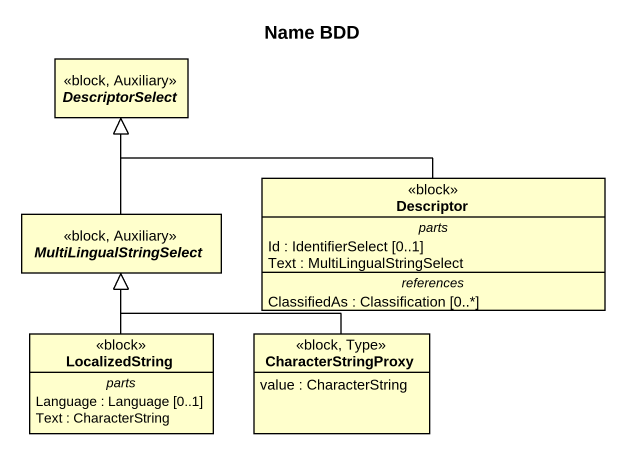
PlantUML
@startuml
title Name BDD
hide circle
hide empty members
abstract class DescriptorSelect <<block, Auxiliary>>
abstract class MultiLingualStringSelect <<block, Auxiliary>>
class Descriptor <<block>> {
  -- parts --
  Id : IdentifierSelect [0..1]
  Text : MultiLingualStringSelect
  -- references --
  ClassifiedAs : Classification [0..*]
}
class LocalizedString <<block>> {
  -- parts --
  Language : Language [0..1]
  Text : CharacterString
}
class CharacterStringProxy <<block, Type>> {
  value : CharacterString
}
MultiLingualStringSelect -up-|> DescriptorSelect
Descriptor -left-|> DescriptorSelect
LocalizedString -up-|> MultiLingualStringSelect
CharacterStringProxy -up-|> MultiLingualStringSelect
@enduml
